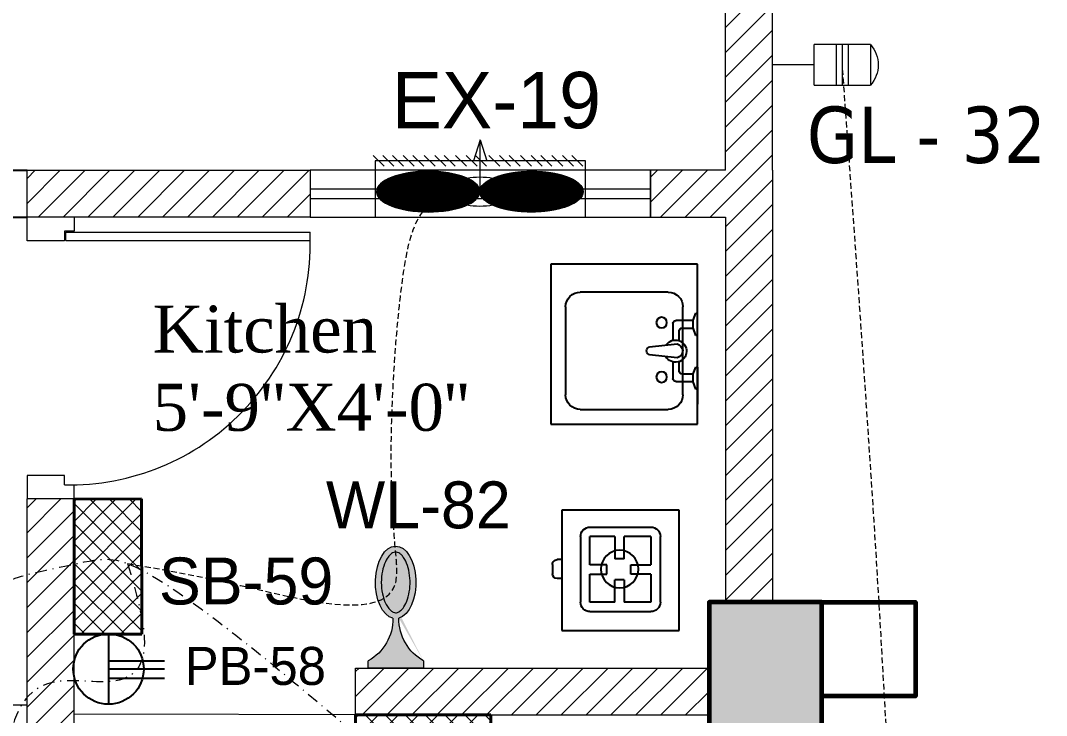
# Model space of a CAD drawing. Header units: inches. Extents: x 109699 to 44449955, y -10987 to 15824140.
# Drawn here: x 191432.7 to 191542, y -3027.4 to -2953.4 of the extents above; entities that cross this region are included whole.
import ezdxf

# ---------------------------------------------------------------- set-up
doc = ezdxf.new("R2010")
doc.units = ezdxf.units.IN
doc.header["$LTSCALE"] = 5
doc.header["$MEASUREMENT"] = 0
doc.linetypes.add('DASHDOT', pattern=[1, 0.5, -0.25, 0, -0.25])
doc.linetypes.add('DASHED2', pattern=[0.375, 0.25, -0.125])
doc.layers.get('0').update_dxf_attribs({"color": 123})
for name, color, linetype, lineweight in [('@NORMAL', 7, 'Continuous', 5), ('cloumn', 253, 'Continuous', 60), ('E-BK', 1, 'Continuous', 15), ('E-Con-Point', 5, 'DASHED2', 13), ('E-EX-Exhaust-Fan', 190, 'Continuous', 13), ('E-PB-Socket-5A', 203, 'Continuous', 13), ('E-SB-Switch-Board', 106, 'Continuous', 18), ('E-WL-Wall-Light', 232, 'Continuous', 15), ('fixture', 255, 'Continuous', 0), ('GL', 7, 'Continuous', 5), ('glass', 140, 'Continuous', 18), ('Ground foor outer wall', 7, 'Continuous', 25), ('ha', 252, 'Continuous', 5), ('HATCH2', 253, 'Continuous', 15), ('Low height wall', 7, 'Continuous', 9), ('SB', 1, 'DASHDOT', 20), ('WALL', 8, 'Continuous', 53), ('WALL-1', 8, 'Continuous', 9)]:
    doc.layers.add(name, color=color, linetype=linetype, lineweight=lineweight)
doc.layers.add('illustr-FURNITURE', color=34, linetype='Continuous')
doc.layers.add('T', color=8, linetype='Continuous')
doc.styles.add('MtXpl_Tahoma', font='tahoma.ttf')
doc.styles.get("Standard").update_dxf_attribs({"font": 'times.ttf'})
doc.linetypes.add('ZIGZAG', pattern='A,0.0001,-0.2,[131,ltypeshp.shx,S=0.2,R=0,X=-0.2,Y=0],-0.4,[131,ltypeshp.shx,S=0.2,R=180,X=0.2,Y=0],-0.2', length=0.8001)
pattern_1 = [(44.99999999999996, (139084.0799843164, 2531389.256548782), (-1.325825214724776, 1.325825214724777), [])]

# ---------------------------------------------------------------- blocks, each defined once
blk = doc.blocks.new('bgtrfv')
at = {"layer": 'fixture'}
for p, q in [((21441.97229669015, -26164.40491112152), (21441.97229669015, -26138.40491112152)), ((21442.86003956014, -26164.40491112152), (21442.86003956014, -26138.40491112152)), ((21440.36849646348, -26163.54399991067), (21441.86849646348, -26163.54399991067)), ((21441.86849646348, -26163.54399991067), (21441.86849646348, -26164.54399991067)), ((21441.86849646348, -26164.54399991067), (21442.86849646348, -26164.54399991067)), ((21442.86003956014, -26164.40491112152), (21441.97229669015, -26164.40491112152)), ((21442.86849646348, -26164.54399991067), (21442.86849646348, -26168.54399991067)), ((21467.86849646354, -26164.54399991055), (21467.86849646354, -26168.54399991055)), ((21468.86849646354, -26164.54399991055), (21467.86849646354, -26164.54399991055)), ((21470.37322828309, -26163.54399991058), (21468.86849646354, -26163.54399991058)), ((21468.86849646354, -26164.54399991055), (21468.86849646354, -26163.54399991058)), ((21442.86849646348, -26168.54399991067), (21440.36849646348, -26168.54399991058)), ((21467.86849646354, -26168.54399991055), (21470.36849646351, -26168.54399991055))]:
    blk.add_line(p, q, dxfattribs=at)
blk.add_arc((21443.20467689397, -26164.04399991055), 25.66868977762097, 358.8838658305763, 92.75188722137418, dxfattribs=at)
blk = doc.blocks.new('coloumn-01')
at = {"layer": 'ha'}
h = blk.add_hatch(dxfattribs=at)
h.set_pattern_fill('AR-CONC', color=256, scale=0.5)
h.set_pattern_definition([(49.99999999999999, (0, 0), (3.586300913003767, -0.3137606749129755), [0.375, -4.125]), (355, (0, 0), (-0.693756668065, 3.760960668500059), [0.3, -3.3]), (100.45144446, (0.298858405, -0.02614672), (2.89254423363556, 3.447199954843147), [0.3187009599999999, -3.505710559999999]), (46.18420000000001, (0, 1), (5.336206653357862, -0.8275964039653827), [0.5625, -6.1875]), (96.63563549, (0.444683725, 0.931033465), (4.673309728371142, 4.870593003872752), [0.47805171, -5.258568799999999]), (351.1841639899999, (0, 1), (4.673309725273866, 4.870593001349951), [0.45, -4.950000005]), (21, (0.5, 0.75), (2.984535260592308, -2.013094453326694), [0.375, -4.125]), (326.0000000000001, (0.5, 0.75), (1.216576659607909, 3.625750225234265), [0.3, -3.3]), (71.45144474, (0.74871127, 0.58224213), (4.201111883649856, 1.612655764031769), [0.31870095, -3.50571056]), (37.50000000000001, (0, 0), (0.06079927658645334, 1.664469269156557), [0, -3.26, 0, -3.35, 0, -3.3125]), (7.499999999999999, (0, 0), (1.315347687210743, 1.972058559411801), [0, -1.91, 0, -3.185, 0, -1.2625]), (327.5, (-1.115, 0), (2.669112180862045, -0.1127743586718988), [0, -1.25, 0, -3.9, 0, -5.175]), (317.5, (-1.615, 0), (2.915930846711931, 0.5005249116615886), [0, -1.625, 0, -2.59, 0, -3.675])])
h.paths.add_polyline_path([(32128.44739975178, -2546319.049243456), (32092.44739975178, -2546319.049243456), (32092.44739975178, -2546331.049243456), (32128.44739975178, -2546331.049243456)])
h.paths.add_polyline_path([(32128.44739975189, -2546617.132962178), (32098.44739975189, -2546617.132962178), (32098.44739975189, -2546629.132962178), (32128.44739975189, -2546629.132962178)])
h.paths.add_polyline_path([(31978.51966727065, -2546605.132962178), (31966.51966727065, -2546605.132962178), (31966.51966727065, -2546635.132962178), (31978.51966727065, -2546635.132962178)])
h.paths.add_polyline_path([(31821.20333333506, -2546605.132962178), (31809.20333333506, -2546605.132962178), (31809.20333333506, -2546635.132962178), (31821.20333333506, -2546635.132962178)])
h.paths.add_polyline_path([(31689.20328743063, -2546611.133238418), (31677.20328743063, -2546611.133238418), (31677.20328743063, -2546635.133238418), (31689.20328743063, -2546635.133238418)])
h.paths.add_polyline_path([(31417.20347832461, -2546611.132962178), (31405.20347832461, -2546611.132962178), (31405.20347832461, -2546635.132962178), (31417.20347832461, -2546635.132962178)])
h.paths.add_polyline_path([(31435.20347912709, -2546415.348983645), (31405.20347912709, -2546415.348983645), (31405.20347912709, -2546427.348983645), (31435.20347912709, -2546427.348983645)])
h.paths.add_polyline_path([(31633.74647668525, -2546415.348983645), (31603.74647668525, -2546415.348983645), (31603.74647668525, -2546427.348983645), (31633.74647668525, -2546427.348983645)])
h.paths.add_polyline_path([(31821.20245073218, -2546319.049243455), (31809.20245073218, -2546319.049243455), (31809.20245073218, -2546349.049243455), (31821.20245073218, -2546349.049243455)])
h.paths.add_polyline_path([(31996.51966727068, -2546319.049243455), (31966.51966727068, -2546319.049243455), (31966.51966727068, -2546331.049243455), (31996.51966727068, -2546331.049243455)])
h.paths.add_polyline_path([(31581.74648750067, -2546291.049243452), (31541.74648750067, -2546291.049243452), (31541.74648750067, -2546301.049243452), (31581.74648750067, -2546301.049243452)])
h.paths.add_polyline_path([(31485.74647668505, -2546261.049243452), (31475.74647668505, -2546261.049243452), (31475.74647668505, -2546301.049243452), (31485.74647668505, -2546301.049243452)])
h.paths.add_polyline_path([(31581.74648750064, -2546206.049278549), (31521.74648750064, -2546206.049278549), (31521.74648750064, -2546216.049243455), (31581.74648750064, -2546216.049243455)])
h.paths.add_polyline_path([(31435.20347595899, -2546206.049243455), (31405.20347595899, -2546206.049243455), (31405.20347595899, -2546218.049243455), (31435.20347595899, -2546218.049243455)])
h.paths.add_polyline_path([(31435.20347912709, -2546094.049243455), (31405.20347912709, -2546094.049243455), (31405.20347912709, -2546106.049243455), (31435.20347912709, -2546106.049243455)])
h.paths.add_polyline_path([(31583.74647668522, -2546094.049243455), (31547.74647668522, -2546094.049243455), (31547.74647668522, -2546106.049243455), (31583.74647668522, -2546106.049243455)])
h.paths.add_polyline_path([(31775.41359277777, -2546094.049243455), (31763.41359277777, -2546094.049243455), (31763.41359277777, -2546124.049243455), (31775.41359277777, -2546124.049243455)])
h.paths.add_polyline_path([(32059.80123907101, -2546094.049243455), (32047.80123907101, -2546094.049243455), (32047.80123907101, -2546124.049243455), (32059.80123907101, -2546124.049243455)])
h.paths.add_polyline_path([(32058.06771510976, -2545913.633020405), (32028.06771510976, -2545913.633020405), (32028.06771510976, -2545925.633020405), (32058.06771510976, -2545925.633020405)])
h.paths.add_polyline_path([(32048.06771510973, -2545722.712815279), (32036.06771510973, -2545722.712815279), (32036.06771510973, -2545746.712815279), (32048.06771510973, -2545746.712815279)])
h.paths.add_polyline_path([(31799.41359277774, -2545913.633020405), (31763.41359277774, -2545913.633020405), (31763.41359277774, -2545925.633020405), (31799.41359277774, -2545925.633020405)])
h.paths.add_polyline_path([(31591.53986684192, -2545945.049243456), (31561.31223659915, -2545945.049243456), (31561.31223659915, -2545957.049243456), (31591.53986684192, -2545957.049243456)])
h.paths.add_polyline_path([(31435.20347912709, -2545945.049243456), (31405.20347912709, -2545945.049243456), (31405.20347912709, -2545957.049243456), (31435.20347912709, -2545957.049243456)])
h.paths.add_polyline_path([(31429.2035252499, -2545715.383477275), (31405.2035252499, -2545715.383477275), (31405.2035252499, -2545727.383477275), (31429.2035252499, -2545727.383477275)])
h.paths.add_polyline_path([(31605.53986684192, -2545715.383237123), (31581.53986684192, -2545715.383237123), (31581.53986684192, -2545727.383237123), (31605.53986684192, -2545727.383237123)])
h.paths.add_polyline_path([(31775.41359277774, -2545711.610186095), (31763.41359277774, -2545711.610186095), (31763.41359277774, -2545735.610186095), (31775.41359277774, -2545735.610186095)])
at = {"layer": 'cloumn', "elevation": -16.13078112505414}
blk.add_lwpolyline([(32048.06771510973, -2545746.712815279), (32048.06771510973, -2545722.712815279), (32036.06771510973, -2545722.712815279), (32036.06771510973, -2545746.712815279)], close=True, dxfattribs=at)
blk = doc.blocks.new('SDFSDF')
at = {"layer": 'illustr-FURNITURE'}
for p, q in [((-6.33476363774389, 6.283875025661473), (6.16523636225611, 6.283878056305184)), ((-6.334760529309278, -6.53692189980211), (-6.33476363774389, 6.283875025661473)), ((6.16523636225611, 6.283878056305184), (6.165239470690722, -6.536918869160218)), ((3.165236803732114, 4.463080403485947), (-3.334763196267886, 4.463078827551726)), ((-4.334761256672209, -3.536921414899552), (-4.334762953832978, 3.463078585100448)), ((-3.334762953832978, 3.463078827551726), (-0.4984708134143148, 3.463079515215213)), ((-3.334762953832978, 3.463078827551726), (-3.334762221784331, 0.4437395062195719)), ((-0.4984702348301653, 1.0766429203195), (-0.4984708134143148, 3.463079515215213)), ((0.5015291865565814, 3.463079757666492), (3.165237046167022, 3.463080403485947)), ((0.5015291865856852, 3.463079757666492), (0.5015297651698347, 1.076643162770779)), ((3.165237778215669, 0.4437410821537924), (3.165237046167022, 3.463080403485947)), ((4.165237046167022, 3.463080645937225), (4.165238743327791, -3.536919354062775)), ((-1.188895630941261, 0.4437400264869211), (-3.334762221784331, 0.4437395062195719)), ((-1.188895388477249, -0.5562599735130789), (-1.188895630941261, 0.4437400264869211)), ((-0.4984702348301653, 1.0766429203195), (0.5015297651698347, 1.076643162770779)), ((1.354230151657248, 0.4437406430715782), (3.165237778215669, 0.4437410821537924)), ((1.354230394092156, -0.5562593569284218), (1.354230151628144, 0.4437406430715782)), ((6.165237643348519, 1.000001494770913), (6.665237643348519, 1.000001615997462)), ((7.165237764565973, 0.5000017372221919), (7.165238007029984, -0.4999982627778081)), ((-3.334761979320319, -0.5562604937804281), (-3.334761256672209, -3.536921172448274)), ((-3.334761979320319, -0.5562604937804281), (-1.188895388477249, -0.5562599735130789)), ((3.165238020650577, -0.5562589178462076), (1.354230394092156, -0.5562593569284218)), ((3.165238743327791, -3.536919596514053), (3.165238020650577, -0.5562589178462076)), ((6.165238128247438, -0.9999985052290867), (6.665238128247438, -0.9999983840025379)), ((-0.4984696939354762, -1.154306271737369), (-0.4984691162535455, -3.536920484784787)), ((-0.4984696939354762, -1.154306271737369), (0.5015303060645238, -1.15430602928609)), ((0.5015308837464545, -3.536920242333508), (0.5015303060645238, -1.15430602928609)), ((-3.334761256672209, -3.536921172448274), (-0.4984691162535455, -3.536920484784787)), ((0.5015308837464545, -3.536920242333508), (3.165238743327791, -3.536919596514053)), ((3.165238985791802, -4.536919596514053), (-3.334761014208198, -4.536921172448274)), ((6.165239470690722, -6.536918869160218), (-6.334760529309278, -6.53692189980211))]:
    blk.add_line(p, q, dxfattribs=at)
blk.add_circle((0, 0), 2, dxfattribs=at)
for centre, radius, start, end in [((-3.334762953832978, 3.463078827551726), 0.9999999999999999, 90.00001389216455, 180.000013891435), ((3.165237046167022, 3.463080403485947), 0.9999999999999999, 1.38914350018587e-05, 90.00001389216455), ((6.665237764565973, 0.5000016159974621), 0.4999999999999999, 1.38914350018587e-05, 90.00001389216455), ((6.665238007029984, -0.4999983840025379), 0.4999999999999999, 270.0000138921645, 1.38914350018587e-05), ((-3.334761256672209, -3.536921172448274), 0.9999999999999999, 180.000013891435, 270.0000138921645), ((3.165238743327791, -3.536919596514053), 0.9999999999999999, 270.0000138921645, 1.38914350018587e-05)]:
    blk.add_arc(centre, radius, start, end, dxfattribs=at)
blk = doc.blocks.new('XZCZXCZC')
at = {"layer": 'illustr-FURNITURE'}
for p, q in [((244067.6405089876, -14192.91955489393, 11.53320839855479), (244067.6405619562, -14175.89034244183, 11.53320839855479)), ((244067.6405619562, -14175.89034244183, 11.53320839855479), (244083.2503180536, -14175.89039099526, 11.53320839855479)), ((244083.2503180536, -14175.89039099526, 11.53320839855479), (244083.2502650851, -14192.91960344736, 11.53320839855479)), ((244070.7625039052, -14178.87078411688, 11.53320839855479), (244080.1283575637, -14178.87081324893, 11.53320839855479)), ((244067.8138171764, -14181.11843942993, 11.53320839855479), (244067.6405456944, -14181.11843889098, 11.53320839855479)), ((244068.0910492864, -14181.84536897799, 11.53320839855479), (244067.8138171764, -14181.11843942993, 11.53320839855479)), ((244069.201494308, -14189.79760852978, 11.53320839855479), (244069.2015234401, -14180.43175487129, 11.53320839855479)), ((244081.6893283181, -14180.43179371402, 11.53320839855479), (244081.689299186, -14189.79764737252, 11.53320839855479)), ((244068.0910467023, -14182.67614569894, 11.53320839855479), (244068.0910492864, -14181.84536897799, 11.53320839855479)), ((244068.1925390026, -14181.9050998709, 11.53320839855479), (244069.9478576918, -14181.90510533073, 11.53320839855479)), ((244070.2629786628, -14182.22022826212, 11.53320839855479), (244070.2629731194, -14184.00240423158, 11.53320839855479)), ((244067.8138098548, -14183.47230554583, 11.53320839855479), (244068.0910467023, -14182.67614569894, 11.53320839855479)), ((244069.2713537687, -14182.68755110574, 11.53320839855479), (244068.1925365688, -14182.68754775012, 11.53320839855479)), ((244069.5864715038, -14184.04298646758, 11.53320839855479), (244069.5864747397, -14183.00267403713, 11.53320839855479)), ((244067.6405383728, -14183.47230500688, 11.53320839855479), (244067.8138098548, -14183.47230554583, 11.53320839855479)), ((244072.7400228174, -14184.68964331753, 11.53320839855479), (244069.8251457761, -14184.36575891218, 11.53320839855479)), ((244069.2068312199, -14185.09493441313, 11.53320839855479), (244069.2068312199, -14185.09493441313, 11.53320839855479)), ((244069.8251411171, -14185.86360836845, 11.53320839855479), (244072.7400201732, -14185.53974209629, 11.53320839855479)), ((244072.7400201732, -14185.53974209629, 11.53320839855479), (244072.7400201732, -14185.53974209629, 11.53320839855479)), ((244072.7400201732, -14185.53974209629, 11.53320839855479), (244072.7400201732, -14185.53974209629, 11.53320839855479)), ((244069.5864614336, -14187.28051686853, 11.53320839855479), (244069.5864646001, -14186.26250027364, 11.53320839855479)), ((244070.2629659633, -14186.30308671808, 11.53320839855479), (244070.2629604892, -14188.06296685199, 11.53320839855479)), ((244067.6405278837, -14186.84453966041, 11.53320839855479), (244067.6405205621, -14189.19840577632, 11.53320839855479)), ((244067.8137993656, -14186.84454019937, 11.53320839855479), (244067.6405278837, -14186.84453966041, 11.53320839855479)), ((244068.0910314756, -14187.57146974743, 11.53320839855479), (244067.8137993656, -14186.84454019937, 11.53320839855479)), ((244068.0910288915, -14188.40224646838, 11.53320839855479), (244068.0910314756, -14187.57146974743, 11.53320839855479)), ((244068.1925213024, -14187.59563448397, 11.53320839855479), (244069.2713385023, -14187.59563783958, 11.53320839855479)), ((244067.640522904, -14188.44548001176, 11.53320839855479), (244067.6405155824, -14190.79934612766, 11.53320839855479)), ((244067.813792044, -14189.19840631528, 11.53320839855479), (244068.0910288915, -14188.40224646838, 11.53320839855479)), ((244069.9478375578, -14188.37808782304, 11.53320839855479), (244068.1925188687, -14188.3780823632, 11.53320839855479)), ((244067.6405205621, -14189.19840577632, 11.53320839855479), (244067.813792044, -14189.19840631528, 11.53320839855479)), ((244080.1283187209, -14191.35861812692, 11.53320839855479), (244070.7624650624, -14191.35858899487, 11.53320839855479)), ((244083.2502650851, -14192.91960344736, 11.53320839855479), (244067.6405089876, -14192.91955489393, 11.53320839855479))]:
    blk.add_line(p, q, dxfattribs=at)
for centre in [(244071.4681057677, -14182.11306038875, 11.53320839855479), (244071.4680877507, -14187.90547274877, 11.53320839855479)]:
    blk.add_circle(centre, 0.5688986128265058, dxfattribs=at)
for centre, radius, start, end in [((244070.7624990498, -14180.43175972663, 11.53320839855479), 1.560975609756315, 89.9998217847565, 179.9998217841312), ((244080.1283527083, -14180.43178885868, 11.53320839855479), 1.560975609756315, 359.9998217841312, 89.9998217847565), ((244068.1925380224, -14182.22022182212, 11.53320839855479), 0.3151219512207391, 89.9998217847565, 108.787704127897), ((244069.9478567116, -14182.22022728195, 11.53320839855479), 0.3151219512201346, 359.9998217840269, 89.9998217847565), ((244068.192537549, -14182.37242579891, 11.53320839855479), 0.3151219512193361, 251.2119394415581, 269.9998217847565), ((244069.2713527885, -14183.00267305696, 11.53320839855479), 0.3151219512214656, 359.9998217838185, 89.99982178308898), ((244069.9925121375, -14185.15274463359, 11.53320839855479), 1.181707317073335, 33.91976729871208, 330.7319835983082), ((244070.0976712296, -14185.22359266385, 11.53320839855479), 0.9000827008295238, 107.6245471587066, 171.781965085954), ((244070.0898923097, -14185.01762982651, 11.53320839855479), 0.8864383156390837, 185.0030103641879, 252.622352943302), ((244072.649775642, -14185.1146924262, 11.53320839855479), 0.4345242196424015, 281.98677142433, 78.01287214385937), ((244068.1925203222, -14187.91075643519, 11.53320839855479), 0.3151219512193397, 89.99982178308898, 108.7877041261505), ((244069.2713394824, -14187.28051588836, 11.53320839855479), 0.3151219512200459, 269.9998217847565, 359.9998217842354), ((244068.1925198488, -14188.06296041198, 11.53320839855479), 0.3151219512193361, 251.2119394415581, 269.9998217847565), ((244069.947838538, -14188.06296587182, 11.53320839855479), 0.3151219512202234, 269.9998217847565, 359.9998217842354), ((244070.7624699178, -14189.79761338512, 11.53320839855479), 1.560975609756315, 179.9998217841312, 269.9998217847565), ((244080.1283235763, -14189.79764251717, 11.53320839855479), 1.560975609756315, 269.9998217847565, 359.9998217841312)]:
    blk.add_arc(centre, radius, start, end, dxfattribs=at)
blk = doc.blocks.new('bs')
at = {"layer": 'E-BK'}
for p, q in [((-793.6107616202517, 1425.531798899594), (-793.6107616202517, 1433.501113548989)), ((-787.8528887823031, 1433.501113548989), (-793.6107616202514, 1433.501113548989)), ((-787.8528887823031, 1433.501113548989), (-787.8528887823031, 1425.531798899594)), ((-793.6107616202517, 1425.531798899594), (-787.8528887823031, 1425.531798899594)), ((-790.7318252012774, 1425.531798899594), (-790.7318252012774, 1419.63482280183))]:
    blk.add_line(p, q, dxfattribs=at)
at = {"layer": 'E-BK', "color": 5}
for p, q in [((-793.6107616202517, 1430.362221329489), (-787.8528887823031, 1430.362221329489)), ((-793.6107616202517, 1429.516456224291), (-787.8528887823031, 1429.516456224291)), ((-793.6107616202517, 1428.670698148449), (-787.8528887823031, 1428.670698148449))]:
    blk.add_line(p, q, dxfattribs=at)
at = {"layer": 'E-BK'}
blk.add_arc((-790.7318252012773, 1430.221002702818), 4.364332946471941, 48.72674153202249, 131.2732584679775, dxfattribs=at)
blk = doc.blocks.new('A$C4DCB0E22')
h = blk.add_hatch()
h.set_pattern_fill('ANSI37', color=256, scale=15, angle=90.05046403147966, style=0)
h.set_pattern_definition([(135.0504640314797, (0, 0), (-1.324656962164393, -1.326992438783809), []), (225.0504640314796, (0, 0), (1.326992438783809, -1.324656962164393), [])])
h.paths.add_polyline_path([(0.0158499618895469, -4.176303718850249e-06), (-3.779117417224143e-06, 17.9999888419976), (8.999992730033242, 18.00791571250107), (9.015846471040199, 0.007922694199763214)])
at = {"lineweight": 40}
for p, q in [((-3.779117417224143e-06, 17.9999888419976), (8.999992730033242, 18.00791571250107)), ((0.0158499618895469, -4.176303718850249e-06), (-3.779117417224143e-06, 17.9999888419976)), ((9.015846471040199, 0.007922694199763214), (8.999992730033242, 18.00791571250107)), ((0.0158499618895469, -4.176303718850249e-06), (9.015846471040199, 0.007922694199763214))]:
    blk.add_line(p, q, dxfattribs=at)
blk = doc.blocks.new('E-W-LIGHT')
at = {"linetype": 'ByBlock', "ltscale": 0.5}
h = blk.add_hatch(color=256, dxfattribs=at)
h.dxf.hatch_style = 1
h.set_gradient(color1=(255, 255, 255), color2=(255, 255, 0), name='CYLINDER')
edge = h.paths.add_edge_path()
edge.add_spline(control_points=[(-96.71110423948552, 1.235367220396483), (-96.8976251288622, 1.235367220396483), (-97.08530367817384, 1.204590695443009), (-97.49532330615068, 1.060408411101338), (-97.71769888777162, 0.9452617532663472), (-98.18859363857634, 0.6007580769133996), (-98.4360601757027, 0.3712016227401077), (-98.9274233233457, -0.2076466389563343), (-99.17095937526851, -0.5565722783421756), (-99.79256403547286, -1.649000525487912), (-100.1403411294208, -2.496475964584042), (-100.6655547252501, -4.389078901701514), (-100.8435119435345, -5.433326140728264), (-100.996858843053, -7.577941591604359), (-100.9723680002039, -8.677864733885961), (-100.7253955626443, -10.7881619923927), (-100.5027117058065, -11.79805679996582), (-99.90205506231798, -13.59089832466863), (-99.52349327352754, -14.37265162368595), (-98.79708591162027, -15.46144462183512), (-98.46289770719719, -15.83531695936959), (-97.82402795464219, -16.37320808014224), (-97.52292902289115, -16.53708124557815), (-97.0332651008719, -16.69867335386745), (-96.83300356165012, -16.72444707740215), (-96.42760539585558, -16.70413243760904), (-96.21918910161975, -16.65733367471884), (-95.75858057275782, -16.45705756399432), (-95.50712660475898, -16.30138572900886), (-94.98330090317799, -15.85001415615693), (-94.71221849052682, -15.55449414506236), (-94.18744122004225, -14.82684639582039), (-93.93399672563008, -14.39521060388152), (-93.32240182252819, -13.09860869282319), (-93.0057716383552, -12.13470487732181), (-92.57508722519842, -10.03980369670334), (-92.46055768618565, -8.90959698224412), (-92.45565766659526, -6.646794607945969), (-92.56528275998282, -5.514732191470296), (-92.98715107886524, -3.412587944823316), (-93.29985699109132, -2.443281268231641), (-93.99092435031811, -0.9549615958549695), (-94.34810290115182, -0.3877643056552464), (-95.07582621573985, 0.4836147841888085), (-95.44374809115733, 0.7854262440646148), (-96.01798165069457, 1.105607693885873), (-96.24029005175481, 1.180327462172805), (-96.53763867025813, 1.228459302029147), (-96.62438560181026, 1.235367220396483), (-96.71110423948552, 1.235367220396483)], knot_values=[0, 0, 0, 0, 0.194197829587449, 0.194197829587449, 0.388395659174898, 0.388395659174898, 0.582593488762347, 0.582593488762347, 0.776791318349796, 0.776791318349796, 1.110216687407361, 1.110216687407361, 1.443642056464925, 1.443642056464925, 1.77706742552249, 1.77706742552249, 2.110492794580054, 2.110492794580054, 2.443918163637619, 2.443918163637619, 2.701496175378678, 2.701496175378678, 2.959074187119738, 2.959074187119738, 3.169612053741, 3.169612053741, 3.380149920362263, 3.380149920362263, 3.590687786983526, 3.590687786983526, 3.801225653604789, 3.801225653604789, 4.011763520226051, 4.011763520226051, 4.360140390670959, 4.360140390670959, 4.708517261115867, 4.708517261115867, 5.056894131560775, 5.056894131560775, 5.405271002005684, 5.405271002005684, 5.69307956715584, 5.69307956715584, 5.980888132305996, 5.980888132305996, 6.192897451070847, 6.192897451070847, 6.283185307179586, 6.283185307179586, 6.283185307179586, 6.283185307179586], degree=3, periodic=0)
at = {"layer": 'E-WL-Wall-Light', "linetype": 'ByBlock', "ltscale": 0.5}
h = blk.add_hatch(color=256, dxfattribs=at)
h.dxf.hatch_style = 1
edge = h.paths.add_edge_path()
edge.add_ellipse((-96.71110423948552, -7.740473765769313), major_axis=(0, 10.71660606041263), ratio=0.559300439547623, start_angle=187.7376784571124, end_angle=531.0374031504149)
edge.add_arc((-112.001170541625, -18.46997501720373), 14.35701343791298, -60.53601194170483, 0.5736542653427819, ccw=False)
edge.add_line((-104.9392941575301, -30.97012448799713), (-104.939294157532, -33.06572841662167))
edge.add_line((-104.939294157532, -33.06572841662167), (-88.60969415754215, -33.06572841666017))
edge.add_line((-88.60969415754215, -33.06572841666017), (-88.60969415754002, -30.97012448799946))
edge.add_arc((-81.54781777344922, -18.46997501720374), 14.35701343791298, 179.559619270027, 240.5360119417236, ccw=False)
edge = h.paths.add_edge_path(flags=16)
edge.add_spline(control_points=[(-96.71110423948552, 1.235367220396483), (-96.8976251288622, 1.235367220396483), (-97.08530367817384, 1.204590695443009), (-97.49532330615068, 1.060408411101338), (-97.71769888777162, 0.9452617532663472), (-98.18859363857634, 0.6007580769133996), (-98.4360601757027, 0.3712016227401077), (-98.9274233233457, -0.2076466389563343), (-99.17095937526851, -0.5565722783421756), (-99.79256403547286, -1.649000525487912), (-100.1403411294208, -2.496475964584042), (-100.6655547252501, -4.389078901701514), (-100.8435119435345, -5.433326140728264), (-100.996858843053, -7.577941591604359), (-100.9723680002039, -8.677864733885961), (-100.7253955626443, -10.7881619923927), (-100.5027117058065, -11.79805679996582), (-99.90205506231798, -13.59089832466863), (-99.52349327352754, -14.37265162368595), (-98.79708591162027, -15.46144462183512), (-98.46289770719719, -15.83531695936959), (-97.82402795464219, -16.37320808014224), (-97.52292902289115, -16.53708124557815), (-97.0332651008719, -16.69867335386745), (-96.83300356165012, -16.72444707740215), (-96.42760539585558, -16.70413243760904), (-96.21918910161975, -16.65733367471884), (-95.75858057275782, -16.45705756399432), (-95.50712660475898, -16.30138572900886), (-94.98330090317799, -15.85001415615693), (-94.71221849052682, -15.55449414506236), (-94.18744122004225, -14.82684639582039), (-93.93399672563008, -14.39521060388152), (-93.32240182252819, -13.09860869282319), (-93.0057716383552, -12.13470487732181), (-92.57508722519842, -10.03980369670334), (-92.46055768618565, -8.90959698224412), (-92.45565766659526, -6.646794607945969), (-92.56528275998282, -5.514732191470296), (-92.98715107886524, -3.412587944823316), (-93.29985699109132, -2.443281268231641), (-93.99092435031811, -0.9549615958549695), (-94.34810290115182, -0.3877643056552464), (-95.07582621573985, 0.4836147841888085), (-95.44374809115733, 0.7854262440646148), (-96.01798165069457, 1.105607693885873), (-96.24029005175481, 1.180327462172805), (-96.53763867025813, 1.228459302029147), (-96.62438560181026, 1.235367220396483), (-96.71110423948552, 1.235367220396483)], knot_values=[0, 0, 0, 0, 0.194197829587449, 0.194197829587449, 0.388395659174898, 0.388395659174898, 0.582593488762347, 0.582593488762347, 0.776791318349796, 0.776791318349796, 1.110216687407361, 1.110216687407361, 1.443642056464925, 1.443642056464925, 1.77706742552249, 1.77706742552249, 2.110492794580054, 2.110492794580054, 2.443918163637619, 2.443918163637619, 2.701496175378678, 2.701496175378678, 2.959074187119738, 2.959074187119738, 3.169612053741, 3.169612053741, 3.380149920362263, 3.380149920362263, 3.590687786983526, 3.590687786983526, 3.801225653604789, 3.801225653604789, 4.011763520226051, 4.011763520226051, 4.360140390670959, 4.360140390670959, 4.708517261115867, 4.708517261115867, 5.056894131560775, 5.056894131560775, 5.405271002005684, 5.405271002005684, 5.69307956715584, 5.69307956715584, 5.980888132305996, 5.980888132305996, 6.192897451070847, 6.192897451070847, 6.283185307179586, 6.283185307179586, 6.283185307179586, 6.283185307179586], degree=3, periodic=0)
for p, q in [((-104.9392941575301, -30.97012448799713), (-104.939294157532, -33.06572841662167)), ((-104.939294157532, -33.06572841662167), (-88.60969415754215, -33.06572841666017)), ((-88.60969415754215, -33.06572841666017), (-88.60969415754002, -30.97012448803655))]:
    blk.add_line(p, q)
at = {"linetype": 'ByBlock', "ltscale": 0.5}
for centre, start, end in [((-112.001170541625, -18.46997501720374), 299.4639880582952, 0.5736542653427851), ((-81.54781777344922, -18.46997501720374), 179.4263457346572, 240.5360119417045)]:
    blk.add_arc(centre, 14.35701343791298, start, end, dxfattribs=at)
blk.add_ellipse((-96.71110423948552, -7.740473765769313), major_axis=(0, 10.71660606041263), ratio=0.559300439547623, start_param=3.276640619127039, end_param=9.268351136215248, dxfattribs=at)
blk.add_open_spline([(-96.71110423948552, 1.235367220396483), (-96.8976251288622, 1.235367220396483), (-97.08530367817384, 1.204590695443009), (-97.49532330615068, 1.060408411101338), (-97.71769888777162, 0.9452617532663472), (-98.18859363857634, 0.6007580769133996), (-98.4360601757027, 0.3712016227401077), (-98.9274233233457, -0.2076466389563343), (-99.17095937526851, -0.5565722783421756), (-99.79256403547286, -1.649000525487912), (-100.1403411294208, -2.496475964584042), (-100.6655547252501, -4.389078901701514), (-100.8435119435345, -5.433326140728264), (-100.996858843053, -7.577941591604359), (-100.9723680002039, -8.677864733885961), (-100.7253955626443, -10.7881619923927), (-100.5027117058065, -11.79805679996582), (-99.90205506231798, -13.59089832466863), (-99.52349327352754, -14.37265162368595), (-98.79708591162027, -15.46144462183512), (-98.46289770719719, -15.83531695936959), (-97.82402795464219, -16.37320808014224), (-97.52292902289115, -16.53708124557815), (-97.0332651008719, -16.69867335386745), (-96.83300356165012, -16.72444707740215), (-96.42760539585558, -16.70413243760904), (-96.21918910161975, -16.65733367471884), (-95.75858057275782, -16.45705756399432), (-95.50712660475898, -16.30138572900886), (-94.98330090317799, -15.85001415615693), (-94.71221849052682, -15.55449414506236), (-94.18744122004225, -14.82684639582039), (-93.93399672563008, -14.39521060388152), (-93.32240182252819, -13.09860869282319), (-93.0057716383552, -12.13470487732181), (-92.57508722519842, -10.03980369670334), (-92.46055768618565, -8.90959698224412), (-92.45565766659526, -6.646794607945969), (-92.56528275998282, -5.514732191470296), (-92.98715107886524, -3.412587944823316), (-93.29985699109132, -2.443281268231641), (-93.99092435031811, -0.9549615958549695), (-94.34810290115182, -0.3877643056552464), (-95.07582621573985, 0.4836147841888085), (-95.44374809115733, 0.7854262440646148), (-96.01798165069457, 1.105607693885873), (-96.24029005175481, 1.180327462172805), (-96.53763867025813, 1.228459302029147), (-96.62438560181026, 1.235367220396483), (-96.71110423948552, 1.235367220396483)], degree=3, knots=[0, 0, 0, 0, 0.194197829587449, 0.194197829587449, 0.388395659174898, 0.388395659174898, 0.582593488762347, 0.582593488762347, 0.776791318349796, 0.776791318349796, 1.110216687407361, 1.110216687407361, 1.443642056464925, 1.443642056464925, 1.77706742552249, 1.77706742552249, 2.110492794580054, 2.110492794580054, 2.443918163637619, 2.443918163637619, 2.701496175378678, 2.701496175378678, 2.959074187119738, 2.959074187119738, 3.169612053741, 3.169612053741, 3.380149920362263, 3.380149920362263, 3.590687786983526, 3.590687786983526, 3.801225653604789, 3.801225653604789, 4.011763520226051, 4.011763520226051, 4.360140390670959, 4.360140390670959, 4.708517261115867, 4.708517261115867, 5.056894131560775, 5.056894131560775, 5.405271002005684, 5.405271002005684, 5.69307956715584, 5.69307956715584, 5.980888132305996, 5.980888132305996, 6.192897451070847, 6.192897451070847, 6.283185307179586, 6.283185307179586, 6.283185307179586, 6.283185307179586], dxfattribs=at)
blk = doc.blocks.new('A$C1C755710')
at = {"linetype": 'ByBlock', "ltscale": 0.5}
h = blk.add_hatch(dxfattribs=at)
h.set_pattern_fill('ANSI31', color=256)
h.set_pattern_definition([(45, (0, 0), (-0.08838834764831843, 0.08838834764831845), [])])
edge = h.paths.add_edge_path()
edge.add_ellipse((199.1649073579174, 94.51384083836456), major_axis=(191.0280833619181, 3.971377967073551e-11), ratio=0.3951307893636453, start_angle=-2.146606530950382e-05, end_angle=6.29936271653392)
edge.add_ellipse((199.1649073579174, 94.51384083836456), major_axis=(191.0280833619181, 3.971377967073551e-11), ratio=0.3951307893636453, start_angle=6.29936271653392, end_angle=41.72868663856591)
edge.add_ellipse((199.1649073579174, 94.51384083836456), major_axis=(191.0280833619181, 3.971377967073551e-11), ratio=0.3951307893636453, start_angle=41.72868663856591, end_angle=359.9999785339347)
edge = h.paths.add_edge_path()
edge.add_ellipse((581.2210740817536, 94.51384083836456), major_axis=(-191.0280833619181, 3.971377967073551e-11), ratio=0.3951307893636453, start_angle=2.146606529957221e-05, end_angle=318.2713133614341)
edge.add_ellipse((581.2210740817536, 94.51384083836456), major_axis=(-191.0280833619181, 3.971377967073551e-11), ratio=0.3951307893636453, start_angle=318.2713133614341, end_angle=360.0000214660653)
at = {"ltscale": 2}
for p, q in [((389.0395967610093, 285.5447172545246), (364.2144678700133, 207.9370213896327)), ((389.0395967610093, 102.7958703805634), (389.0395967610093, 285.5447172545246)), ((389.0395967610093, 285.5447172545246), (413.8647256520053, 207.9370213896327)), ((9.237156729897833, 188.2013995007728), (49.73115919703559, 228.6954019679106)), ((44.42906965014117, 188.2013995007728), (84.92307211727893, 228.6954019679106)), ((83.87120178474288, 188.2013995007728), (124.3652042518806, 228.6954019679106)), ((124.5506794197281, 188.2013995007728), (165.0446818868659, 228.6954019679106)), ((159.7425923399715, 188.2013995007728), (200.2365948071092, 228.6954019679106)), ((199.1847244745732, 188.2013995007728), (239.6787269417109, 228.6954019679106)), ((241.5598876592558, 188.2013995007728), (282.0538901263935, 228.6954019679106)), ((276.7518005794991, 188.2013995007728), (317.2458030466369, 228.6954019679106)), ((316.1939327141008, 188.2013995007728), (356.6879351812386, 228.6954019679106)), ((365.3524135401385, 188.2013995007728), (405.8464160072763, 228.6954019679106)), ((400.5443264603819, 188.2013995007728), (441.0383289275196, 228.6954019679106)), ((439.9864585949836, 188.2013995007728), (480.4804610621213, 228.6954019679106)), ((481.5137070744968, 188.2013995007728), (522.0077095416345, 228.6954019679106)), ((516.7056199947401, 188.2013995007728), (557.1996224618779, 228.6954019679106)), ((556.1477521293418, 188.2013995007728), (596.6417545964796, 228.6954019679106)), ((597.6751444695255, 188.2013995007728), (638.1691469366633, 228.6954019679106)), ((632.8670573897689, 188.2013995007728), (673.3610598569066, 228.6954019679106)), ((672.3091895243706, 188.2013995007728), (712.8031919915084, 228.6954019679106)), ((708.7490936335089, 188.2013995007728), (749.2430961006467, 228.6954019679106)), ((743.9410065537522, 188.2013995007728), (784.43500902089, 228.6954019679106))]:
    blk.add_line(p, q, dxfattribs=at)
blk.add_lwpolyline([(-2.91038304567337e-11, 207.9370213896327), (777.604823705391, 207.9370213896327), (777.604823705391, -2.91038304567337e-11), (-2.91038304567337e-11, -2.91038304567337e-11)], close=True, dxfattribs=at)
for centre, start, end in [((390.1929907198355, -134.2364891821926), 80.14559333652657, 99.85440666347343), ((390.1929907198355, 323.2641150363197), 260.1455933365266, 279.8544066634735)]:
    blk.add_arc(centre, 283.1687490877094, start, end, dxfattribs=at)
at = {"extrusion": (0, 0, -1)}
blk.add_ellipse((199.1649073579174, 94.51384083836456), major_axis=(191.0280833619181, 3.971377967073551e-11), ratio=0.3951307893636453, dxfattribs=at)
blk.add_ellipse((581.2210740817536, 94.51384083836456), major_axis=(-191.0280833619181, 3.971377967073551e-11), ratio=0.3951307893636453)
blk = doc.blocks.new('A$C7D2A24B3')
at = {"lineweight": 25}
for p, q in [((9.859886922386067, 11.01563311865903), (9.859886922386067, 3.514223118658265)), ((9.859886922386067, 8.143706464579736), (15.8195753665932, 8.143706464579736)), ((9.859886922386067, 7.268951136147734), (15.8195753665932, 7.268951136147734)), ((9.859886922386067, 6.288951136148171), (15.8195753665932, 6.288951136148171))]:
    blk.add_line(p, q, dxfattribs=at)
blk.add_circle((9.85988692238243, 7.264928118658645), 3.750704999999999, dxfattribs=at)

msp = doc.modelspace()

# ---------------------------------------------------------------- hatches: boundary and pattern name
at = {"layer": 'HATCH2'}
h = msp.add_hatch(dxfattribs=at)
h.set_pattern_fill('ANSI31', color=256, scale=15, angle=-2.544443745170813e-14)
h.set_pattern_definition(pattern_1)
h.paths.add_polyline_path([(191512.8602305399, -2969.360945456012), (191512.8602305399, -2891.431830345469), (191512.6673576701, -2891.445057058523), (191507.8602305399, -2891.77471716704), (191507.8602305399, -2969.360945456012), (191499.8602305399, -2969.360945456012), (191499.8602305399, -2974.360945455081), (191507.8602305399, -2974.360945455081), (191507.8602305395, -3015.362961688827), (191512.8602305395, -3015.362961688827)])
h = msp.add_hatch(dxfattribs=at)
h.set_pattern_fill('ANSI31', color=256, scale=15, angle=-2.544443745170813e-14)
h.set_pattern_definition(pattern_1)
h.paths.add_polyline_path([(191463.5868811042, -2969.360945455081), (191433.4477923152, -2969.360945455081), (191433.4477923152, -2974.360945455081), (191463.5868811042, -2974.360945455081)])
h = msp.add_hatch(dxfattribs=at)
h.set_pattern_fill('ANSI31', color=256, scale=15, angle=-2.544443745170813e-14)
h.set_pattern_definition([(44.99999999999996, (139074.0799843164, 2531389.256548782), (-1.325825214724776, 1.325825214724777), [])])
h.paths.add_polyline_path([(191518.0685320399, -3099.243988972905), (191513.1019146473, -3099.243988972905), (191513.1019146473, -3117.360945455081), (191438.4477923151, -3117.361528211555), (191438.4477923152, -3004.360945455081), (191433.4477923153, -3004.360945455081), (191433.4539755732, -3416.69909866229), (191438.4539755732, -3416.699681068587), (191438.4477923152, -3122.360945455081), (191518.1259781804, -3122.360945455081)])
h = msp.add_hatch(dxfattribs=at)
h.set_pattern_fill('ANSI31', color=256, scale=15, angle=-2.544443745170813e-14)
h.set_pattern_definition(pattern_1)
h.paths.add_polyline_path([(191506.1019146473, -3022.360945455081), (191468.4477923152, -3022.360945455081), (191468.4477923152, -3027.360945455081), (191506.1019146473, -3027.360945455081)])

# ---------------------------------------------------------------- linework, layer by layer
at = {"layer": '@NORMAL'}
msp.add_line((191245.4477923153, -3026.283166779487, 0.4856696933117597), (191433.4477954752, -3026.283170079629, 0.3910810006004546), dxfattribs=at)
at = {"layer": '@NORMAL', "linetype": 'ZIGZAG', "ltscale": 20}
msp.add_line((191473.5270419893, -3027.360945455197, 0.684663429058272), (191438.4477923152, -3027.269236163838, -14.5514764420884), dxfattribs=at)
at = {"layer": 'cloumn', "elevation": 1.058505794565157}
msp.add_lwpolyline([(191518.1019146471, -3015.362961687895), (191528.1019146471, -3015.362961687895), (191528.1019146471, -3025.362961687895), (191518.1019146471, -3025.362961687895)], dxfattribs=at)
at = {"layer": 'E-Con-Point', "ltscale": 0.5}
for points in [[(191531.1767466675, -3659.788532685595, 0.5590410111768203), (191587.3046875, -3637.546875, 0.6832439349145716), (191602.95703125, -3628.1953125, 0.6832439349145716), (191617.73046875, -3605.37890625), (191624.52734375, -3566.1328125), (191575.7265625, -3386.7421875), (191572.9119810395, -3369.304684478221, 0.4783989405265523), (191564.8403254331, -3317.709452745945), (191551.6271283845, -3252.614481595286, 0.2846634290586749), (191550.33984375, -3199.6484375, 0.2846634290586749), (191526.0721206437, -3167.624387128682, 0.6882906862028894), (191524.953125, -3145.09765625, 0.6882906862028894), (191526.1450598215, -3054.962439762261, -0.09428638282484059), (191520.2999920681, -2958.144753783602, 0.9022312606696126)], [(191444.1491494889, -3011.244881146302, -13.71501677771691), (191458.203125, -3014.03515625), (191472.714897545, -3013.241221942005, 0.4846634290582728), (191472.7148943686, -3010.008976960613, 0.4846634290582728), (191472.29296875, -2996.12890625), (191473.5625, -2980.21484375), (191481.6383341331, -2971.360945456012, 17.08928691961916), (191486.8046875, -2971.360945456012, 17.08928691961916)], [(191169.0626152584, -2979.129426081303, 0.5707480734968842), (191177.62109375, -3210.36328125), (191228.7520713616, -3432.995952102489, 0.4623314303895237), (191363.94921875, -3600.88671875, 0.03365271675040582), (191531.1767466675, -3659.788532685583, 0.559041011176437)]]:
    msp.add_spline(points, degree=3, dxfattribs=at)
at = {"layer": 'glass', "elevation": 17.08928691961916}
msp.add_lwpolyline([(191463.5868811042, -2972.360945455081), (191499.8602305399, -2972.360945455081), (191499.8602305399, -2971.360945456012), (191463.5868811042, -2971.360945456012)], close=True, dxfattribs=at)
at = {"layer": 'Ground foor outer wall'}
for p, q in [((191376.4477547607, -2969.360945455081, 0.4846634290582728), (191433.4477923152, -2969.360945455081, 0.4846634290582728)), ((191381.4477547607, -2974.360945455081, 0.4846634290582728), (191433.4477923152, -2974.360945455081, 0.4846634290582728))]:
    msp.add_line(p, q, dxfattribs=at)
at = {"layer": 'Low height wall', "elevation": 17.08928691961916}
msp.add_lwpolyline([(191463.5868811042, -2974.360945455081), (191499.8602305399, -2974.360945455081), (191499.8602305399, -2969.360945456012), (191463.5868811042, -2969.360945456012)], close=True, dxfattribs=at)
at = {"layer": 'SB', "ltscale": 0.5}
for points in [[(191452.833245234, -3719.094358087466, 0.2841549535469002), (191424.7734375, -3636.00390625), (191416.00390625, -3380.9140625), (191423.2812499935, -3206.283169901156, 0.3961961066187733), (191423.7421875, -3136.0234375), (191424.43359375, -3075.359375, -1.289470276849853), (191424.40625, -3034.62109375, 1.055486001032119), (191430.9453125, -3013.3203125, 0.9468120338202554), (191436.0703125, -3011.8125), (191444.1491494889, -3011.244881146302, -13.71501677771691), (191474.075361875, -3034.209741888501, -1.426439236872289)], [(191444.149149489, -3011.244881146303, -13.71501677771405), (191442.3020316655, -3023.803844406555, 0.3846634290582784), (191436.1132523639, -3023.908982739272, 0.4408672585688428), (191430.953125, -3040.94921875), (191429.99609375, -3092.98046875, -1.26978858988816), (191431.2109375, -3101.88671875, -1.26978858988816), (191457.8164060734, -3113.610240455077, 0.4846634290582731)]]:
    msp.add_spline(points, degree=3, dxfattribs=at)
at = {"layer": 'WALL-1'}
for p, q in [((191507.8602305399, -2969.360945456012, 0.9022312606696126), (191507.8602305399, -2891.774717167185, 0.9022312606696126)), ((191512.8602305399, -2969.360945456012, 0.9022312606696126), (191512.8602305399, -2891.431830345644, 0.9022312606696126)), ((191433.4477923152, -2974.360945455081, -16.32058813289535), (191433.4477923152, -2969.360945455081, -16.32058813289535)), ((191512.8602305399, -2969.360945456012, 0.8022312606696111), (191512.8602305395, -3015.362961688827, 0.6406001256441627)), ((191507.8602305399, -2974.360945455081, 0.78466342905838), (191507.8602305395, -3015.362961688827, 0.6406001256440597)), ((191433.4478034189, -3416.699389865438, 0.4683144132678549), (191433.4477923153, -3004.360945455081, -33.02554563958398)), ((191438.4477923152, -3004.360945455081, -16.32058813289535), (191433.4477923152, -3004.360945455081, -16.32058813289535)), ((191438.4477923152, -3117.360945455081, 0.3879782502972482), (191438.4477923152, -3004.360945455081, -33.02554563958399)), ((191468.4477923152, -3022.360945455081, 0.4846634290582728), (191506.1019146473, -3022.360945455081, 0.4846634290582728)), ((191468.4477923152, -3027.360945455081, 0.384837893333998), (191468.4477923152, -3022.360945455081, 0.3846634290582642)), ((191468.4477923152, -3027.360945455081, 0.4846634290582728), (191506.1019146473, -3027.360945455081, 0.4846634290582728))]:
    msp.add_line(p, q, dxfattribs=at)
at = {"layer": 'WALL-1', "elevation": 0.5846634290582742}
msp.add_lwpolyline([(191463.5868811042, -2974.360945455081), (191433.4477923152, -2974.360945455081), (191433.4477923152, -2969.360945455081), (191463.5868811042, -2969.360945455081)], close=True, dxfattribs=at)
at = {"layer": 'WALL-1', "elevation": 0.7846634290578436}
msp.add_lwpolyline([(191507.8602305399, -2969.360945456012), (191499.8602305399, -2969.360945456012), (191499.8602305399, -2974.360945455081), (191507.8602305399, -2974.360945455081)], dxfattribs=at)

# ---------------------------------------------------------------- block references
at = {"layer": '@NORMAL', "rotation": 270}
msp.add_blockref('bgtrfv', (217601.9917922258, 18466.00755100852, -16.32058813289535), dxfattribs=at)
at = {"layer": '@NORMAL'}
msp.add_blockref('coloumn-01', (159470.0341995389, 2542707.34985359, 17.1892869196193), dxfattribs=at)
at = {"layer": 'E-BK', "color": 5, "xscale": -0.7528878284414805, "yscale": 0.7528878284501843, "zscale": 0.7528878284442684, "rotation": 269.9991720482258}
msp.add_blockref('bs', (190444.0430545611, -2362.796834531882, 0.9022312606696126), dxfattribs=at)
at = {"layer": 'E-EX-Exhaust-Fan', "xscale": -0.02880000000732252, "yscale": 0.02880000000732252, "zscale": 0.02880000000732252}
msp.add_blockref('A$C1C755710', (191492.9210652863, -2974.36094545508, 17.08928691961916), dxfattribs=at)
at = {"layer": 'E-PB-Socket-5A', "rotation": 2.69790179235236e-06}
msp.add_blockref('A$C7D2A24B3', (191432.2604693279, -3029.733572050108, -16.32058813289535), dxfattribs=at)
at = {"layer": 'E-SB-Switch-Board', "xscale": 0.8002315484918654, "yscale": 0.8002315484918654, "zscale": 0.8002315484918654}
msp.add_blockref('A$C4DCB0E22', (191438.4477953394, -3018.769836218435, -16.32058813289535), dxfattribs=at)
at = {"layer": 'E-SB-Switch-Board', "xscale": 0.8002315484918654, "yscale": 0.8002315484918654, "zscale": 0.8002315484918654, "rotation": 270}
msp.add_blockref('A$C4DCB0E22', (191468.4477956572, -3027.334982900264, -1.521431604183739), dxfattribs=at)
at = {"layer": 'E-WL-Wall-Light', "xscale": -0.3601041968213394, "yscale": 0.3601041968213394, "zscale": 0.3601041968213394}
msp.add_blockref('E-W-LIGHT', (191437.8888198528, -3010.453837881293, 0.4846634290582728), dxfattribs=at)
at = {"layer": 'WALL', "xscale": -1}
for name, p in [('XZCZXCZC', (435572.5102729029, 11196.52939698663, 17.08886984093846)), ('SDFSDF', (191496.5734367971, -3011.824023555315, 28.62207823949326))]:
    msp.add_blockref(name, p, dxfattribs=at)

# ---------------------------------------------------------------- texts
at = {"layer": 'E-EX-Exhaust-Fan', "insert": (191472.2882556395, -2964.976971285, 17.18928691961916), "char_height": 6, "width": 24.08470202641911, "attachment_point": 7}
msp.add_mtext('{\\fCentury Gothic|b0|i0|c0|p34;EX-19}', dxfattribs=at)
at = {"layer": 'E-PB-Socket-5A', "insert": (191450.2382026055, -3020.114200069359, -16.54947803255835), "char_height": 4.05, "width": 19.50860864139948, "attachment_point": 1}
msp.add_mtext('{\\fCentury Gothic|b0|i0|c0|p34;PB-58}', dxfattribs=at)
at = {"layer": 'E-SB-Switch-Board', "insert": (191447.4887166548, -3010.594989625213), "char_height": 5, "width": 24.08470202641911, "attachment_point": 1}
msp.add_mtext('{\\fCentury Gothic|b0|i0|c0|p34;SB-59}', dxfattribs=at)
at = {"layer": 'E-WL-Wall-Light', "insert": (191465.2833584609, -3002.491340406897, 0.4822564936182061), "char_height": 5, "width": 24.08470202641911, "attachment_point": 1}
msp.add_mtext('{\\fCentury Gothic|b0|i0|c0|p34;WL-82}', dxfattribs=at)
at = {"layer": 'GL', "color": 7, "style": 'MtXpl_Tahoma'}
msp.add_text('GL - 32', height=6, rotation=359.9999999999999, dxfattribs=at).set_placement((191516.5071221373, -2968.57679337451, 0.9022312606696126))
at = {"layer": 'T', "insert": (191446.8249459728, -2983.766373228528, -28.41484034399813), "char_height": 5, "width": 27.98088718912913, "attachment_point": 1}
msp.add_mtext("Kitchen       5'-9''X4'-0''", dxfattribs=at)

doc.saveas('drawing.dxf')
